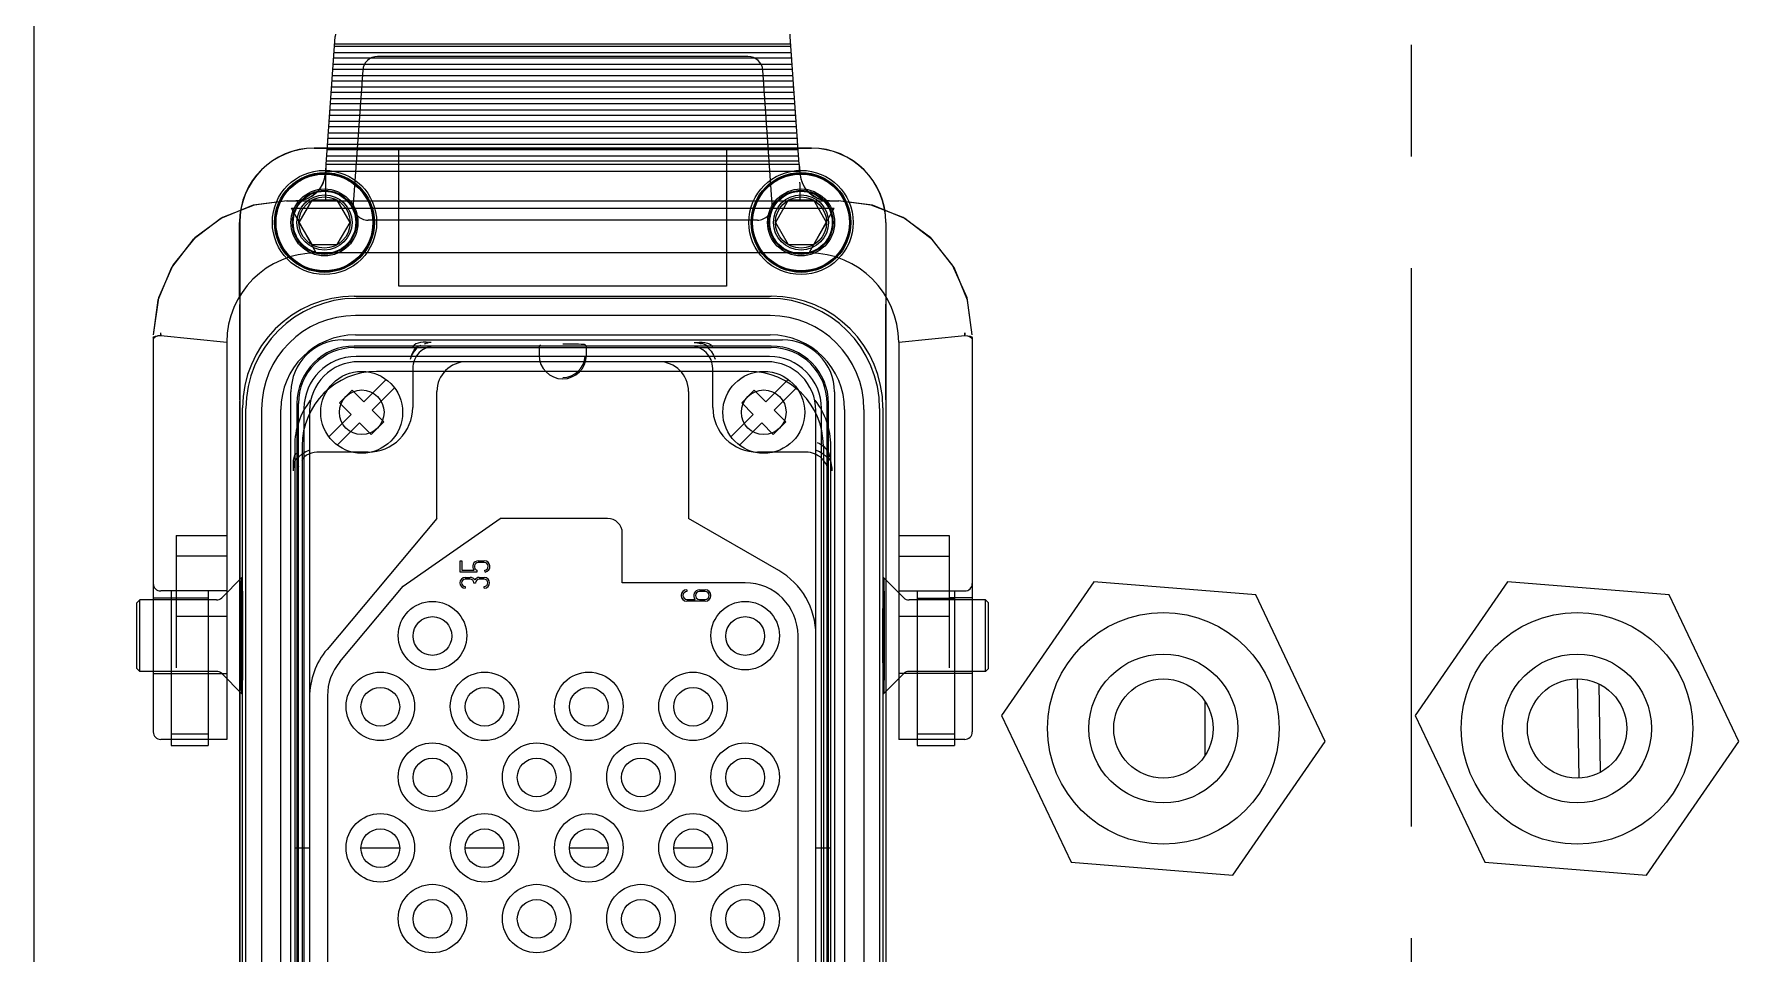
# Model space of a CAD drawing. Header units: millimetres. Extents: x 5828 to 6704, y 123 to 421.
# Drawn here: x 6352.32 to 6358.04, y 226.51 to 229.6 of the extents above; entities that cross this region are included whole.
import ezdxf

# ---------------------------------------------------------------- set-up
doc = ezdxf.new("R2010")
doc.units = ezdxf.units.MM
doc.linetypes.add('CENTER', pattern=[0.6, 0.375, -0.075, 0.075, -0.075])
doc.layers.add('中心线', color=7, linetype='Continuous')
doc.layers.add('外形图', color=7, linetype='Continuous')

msp = doc.modelspace()

# ---------------------------------------------------------------- linework, layer by layer
at = {"layer": '中心线', "linetype": 'CENTER', "ltscale": 5}
msp.add_line((6356.9435, 220.9399), (6356.9435, 286.1022), dxfattribs=at)
at = {"layer": '外形图', "linetype": 'Continuous'}
for p, q in [((6352.3185, 221.8684), (6352.3185, 230.0185)), ((6353.3301, 229.6011), (6353.3294, 229.5935)), ((6353.2993, 229.163), (6353.3294, 229.5935)), ((6354.8621, 229.538), (6353.3249, 229.538)), ((6354.8607, 229.5589), (6353.3263, 229.5589)), ((6353.3276, 229.5681), (6354.8594, 229.5681)), ((6354.8877, 229.163), (6354.8576, 229.5935)), ((6354.8661, 229.4819), (6353.3209, 229.4819)), ((6354.8648, 229.4995), (6353.3222, 229.4995)), ((6354.8634, 229.5204), (6353.3236, 229.5204)), ((6354.7154, 229.526), (6353.4716, 229.526)), ((6354.8688, 229.4434), (6353.3182, 229.4434)), ((6354.8675, 229.461), (6353.3195, 229.461)), ((6353.4217, 229.4795), (6353.3902, 229.0294)), ((6354.7968, 229.0294), (6354.7653, 229.4795)), ((6354.8742, 229.3664), (6353.3128, 229.3664)), ((6354.8728, 229.384), (6353.3141, 229.384)), ((6354.8715, 229.4049), (6353.3155, 229.4049)), ((6354.8702, 229.4225), (6353.3168, 229.4225)), ((6354.8769, 229.3279), (6353.3101, 229.3279)), ((6354.8755, 229.3455), (6353.3115, 229.3455)), ((6354.8809, 229.2685), (6353.3061, 229.2685)), ((6354.8796, 229.2894), (6353.3074, 229.2894)), ((6354.8782, 229.307), (6353.3088, 229.307)), ((6353.2585, 229.2185), (6354.9285, 229.2185)), ((6354.9281, 229.218), (6353.2588, 229.218)), ((6354.885, 229.2124), (6353.302, 229.2124)), ((6354.8836, 229.23), (6353.3034, 229.23)), ((6354.8823, 229.2509), (6353.3047, 229.2509)), ((6353.5435, 228.755), (6353.5435, 229.2185)), ((6354.6435, 229.2185), (6354.6435, 228.755)), ((6353.2978, 229.141), (6353.2973, 229.134)), ((6353.2978, 229.141), (6353.2993, 229.163)), ((6353.2978, 229.141), (6354.8892, 229.141)), ((6353.2978, 229.041), (6353.2978, 229.141)), ((6354.8885, 229.163), (6353.2985, 229.163)), ((6353.2985, 229.163), (6353.2985, 229.141)), ((6354.8873, 229.1739), (6353.2997, 229.1739)), ((6354.8863, 229.1915), (6353.3007, 229.1915)), ((6354.8877, 229.163), (6354.8892, 229.141)), ((6354.8885, 229.141), (6354.8885, 229.163)), ((6354.8892, 229.141), (6354.8897, 229.134)), ((6353.1664, 229.041), (6355.0206, 229.041)), ((6353.2505, 229.0429), (6353.2075, 228.9685)), ((6353.3365, 229.0429), (6353.2505, 229.0429)), ((6353.3795, 228.9685), (6353.3365, 229.0429)), ((6354.8505, 229.0429), (6354.8075, 228.9685)), ((6354.9365, 229.0429), (6354.8505, 229.0429)), ((6354.9795, 228.9685), (6354.9365, 229.0429)), ((6353.0085, 228.712), (6353.0085, 228.9685)), ((6353.009, 228.9681), (6353.009, 223.8188)), ((6353.2657, 228.866), (6353.1823, 229.016)), ((6353.1824, 229.016), (6355.0047, 229.016)), ((6353.2075, 228.9685), (6353.2505, 228.894)), ((6353.3365, 228.894), (6353.3795, 228.9685)), ((6354.7469, 228.976), (6353.4401, 228.976)), ((6354.8075, 228.9685), (6354.8505, 228.894)), ((6354.9214, 228.866), (6355.0047, 229.016)), ((6354.9365, 228.894), (6354.9795, 228.9685)), ((6355.178, 228.968), (6355.178, 223.8189)), ((6355.1785, 228.9685), (6355.1785, 228.712)), ((6353.2505, 228.894), (6353.3365, 228.894)), ((6354.9214, 228.866), (6353.2656, 228.866)), ((6354.8505, 228.894), (6354.9365, 228.894)), ((6354.6435, 228.755), (6353.5435, 228.755)), ((6353.0085, 228.6931), (6353.0085, 228.3725)), ((6353.3934, 228.721), (6354.7936, 228.721)), ((6354.7873, 228.7135), (6353.3997, 228.7135)), ((6355.1785, 228.3725), (6355.1785, 228.6938)), ((6354.7898, 228.656), (6353.3972, 228.656)), ((6352.7185, 228.5812), (6352.7185, 227.2577)), ((6352.7435, 228.5884), (6352.7436, 228.5981)), ((6352.7435, 228.5884), (6352.9656, 228.566)), ((6352.9656, 228.566), (6352.9656, 227.2327)), ((6353.3559, 228.5745), (6354.8311, 228.5745)), ((6353.3972, 228.591), (6354.7898, 228.591)), ((6355.2214, 228.566), (6355.4435, 228.5884)), ((6355.2214, 228.566), (6355.2214, 227.2327)), ((6355.4435, 228.5884), (6355.4434, 228.5981)), ((6355.4685, 228.5812), (6355.4685, 227.2577)), ((6354.7935, 228.5534), (6353.3935, 228.5534)), ((6353.3935, 228.5485), (6354.7935, 228.5485)), ((6354.7873, 228.5185), (6353.3997, 228.5185)), ((6354.0185, 228.558), (6354.014, 228.5535)), ((6354.014, 228.5535), (6354.014, 228.5229)), ((6354.173, 228.5535), (6354.1685, 228.558)), ((6354.173, 228.5229), (6354.173, 228.5535)), ((6354.7785, 228.501), (6353.4085, 228.501)), ((6354.7185, 228.4684), (6353.4685, 228.4684)), ((6353.5897, 228.4785), (6353.5897, 228.3472)), ((6354.5973, 228.3471), (6354.5973, 228.4785)), ((6353.181, 224.3873), (6353.181, 228.3995)), ((6353.3442, 228.3628), (6353.3867, 228.4052)), ((6353.3867, 228.4052), (6353.4256, 228.3663)), ((6353.4256, 228.3663), (6353.5005, 228.4413)), ((6353.5288, 228.413), (6353.4538, 228.338)), ((6353.671, 227.9747), (6353.671, 228.4009)), ((6354.516, 228.4009), (6354.516, 227.9747)), ((6354.6943, 228.3628), (6354.7367, 228.4052)), ((6354.7367, 228.4052), (6354.7756, 228.3663)), ((6354.7756, 228.3663), (6354.8506, 228.4413)), ((6354.8788, 228.413), (6354.8039, 228.338)), ((6355.006, 228.3995), (6355.006, 224.3873)), ((6353.0085, 228.3692), (6353.0085, 224.4177)), ((6353.0185, 226.4747), (6353.0185, 228.3459)), ((6353.0297, 224.4434), (6353.0297, 228.3434)), ((6353.0822, 228.3409), (6353.0822, 224.4459)), ((6353.1472, 224.4459), (6353.1472, 228.3409)), ((6353.201, 228.3609), (6353.201, 224.4259)), ((6353.206, 224.4259), (6353.206, 228.3609)), ((6353.2247, 228.3434), (6353.2247, 224.4434)), ((6353.2435, 228.3359), (6353.2435, 224.4509)), ((6353.3831, 228.3239), (6353.3442, 228.3628)), ((6353.4538, 228.338), (6353.4927, 228.2991)), ((6354.7332, 228.3239), (6354.6943, 228.3628)), ((6354.8039, 228.338), (6354.8428, 228.2991)), ((6354.9435, 224.4509), (6354.9435, 228.3359)), ((6354.9623, 224.4434), (6354.9623, 228.3434)), ((6354.981, 224.4259), (6354.981, 228.3609)), ((6354.986, 224.4259), (6354.986, 228.3609)), ((6355.0398, 228.3409), (6355.0398, 224.4459)), ((6355.1048, 228.3409), (6355.1048, 224.4459)), ((6355.1573, 228.3434), (6355.1573, 224.4434)), ((6355.1685, 228.3459), (6355.1685, 224.4409)), ((6355.1785, 228.3692), (6355.1785, 224.4177)), ((6353.3082, 228.2489), (6353.3831, 228.3239)), ((6353.4114, 228.2956), (6353.3364, 228.2206)), ((6353.4503, 228.2567), (6353.4114, 228.2956)), ((6353.4927, 228.2991), (6353.4503, 228.2567)), ((6354.6582, 228.2489), (6354.7332, 228.3239)), ((6354.7614, 228.2956), (6354.6865, 228.2206)), ((6354.8003, 228.2567), (6354.7614, 228.2956)), ((6354.8428, 228.2991), (6354.8003, 228.2567)), ((6353.1935, 228.2184), (6353.1935, 224.5684)), ((6353.2185, 228.2184), (6353.2185, 224.5684)), ((6353.4398, 228.1972), (6353.276, 228.1972)), ((6354.911, 228.1972), (6354.7472, 228.1972)), ((6354.9685, 228.2184), (6354.9685, 224.5684)), ((6354.9935, 224.5684), (6354.9935, 228.2184)), ((6353.671, 227.9747), (6353.302, 227.5349)), ((6353.5582, 227.7469), (6353.8835, 227.9747)), ((6354.2435, 227.9747), (6353.8835, 227.9747)), ((6354.8185, 227.8), (6354.516, 227.9747)), ((6352.7956, 227.9169), (6352.9656, 227.9169)), ((6352.7956, 227.9169), (6352.7956, 227.4728)), ((6354.2935, 227.7584), (6354.2935, 227.9247)), ((6355.2214, 227.9169), (6355.3914, 227.9169)), ((6355.3914, 227.9169), (6355.3914, 227.4728)), ((6352.9656, 227.848), (6352.7956, 227.848)), ((6353.749, 227.8323), (6353.755, 227.8323)), ((6353.749, 227.7943), (6353.749, 227.8323)), ((6353.755, 227.8323), (6353.755, 227.8003)), ((6353.81, 227.8323), (6353.83, 227.8323)), ((6353.83, 227.8263), (6353.81, 227.8263)), ((6355.2214, 227.848), (6355.3914, 227.848)), ((6352.9485, 227.7083), (6353.0161, 227.7759)), ((6353.8053, 227.7943), (6353.749, 227.7943)), ((6353.755, 227.8003), (6353.7962, 227.8003)), ((6353.766, 227.7763), (6353.783, 227.7763)), ((6353.783, 227.7703), (6353.766, 227.7703)), ((6353.8053, 227.8012), (6353.8053, 227.7943)), ((6353.813, 227.7763), (6353.83, 227.7763)), ((6353.83, 227.7703), (6353.813, 227.7703)), ((6353.8333, 227.7946), (6353.8323, 227.8005)), ((6355.2385, 227.7083), (6355.1708, 227.7759)), ((6352.7185, 227.7084), (6352.7956, 227.7084)), ((6352.9656, 227.7309), (6352.7435, 227.7309)), ((6352.7783, 227.7309), (6352.7783, 227.236)), ((6352.9033, 227.707), (6352.7783, 227.707)), ((6352.9033, 227.731), (6352.9033, 227.7309)), ((6352.9033, 227.7309), (6352.9033, 227.236)), ((6353.345, 227.4929), (6353.5582, 227.7469)), ((6353.766, 227.7463), (6353.766, 227.7403)), ((6353.795, 227.7568), (6353.795, 227.7583)), ((6353.801, 227.7568), (6353.795, 227.7568)), ((6353.801, 227.7583), (6353.801, 227.7568)), ((6353.83, 227.7403), (6353.83, 227.7463)), ((6354.706, 227.7584), (6354.2935, 227.7584)), ((6354.5102, 227.7348), (6354.5102, 227.7288)), ((6354.5522, 227.7348), (6354.5722, 227.7348)), ((6354.5722, 227.7288), (6354.5522, 227.7288)), ((6355.2214, 227.7309), (6355.4435, 227.7309)), ((6355.2839, 227.7309), (6355.2839, 227.236)), ((6355.2839, 227.707), (6355.4089, 227.707)), ((6355.4685, 227.7084), (6355.3914, 227.7084)), ((6355.4089, 227.7309), (6355.4089, 227.236)), ((6355.8766, 227.762), (6355.5667, 227.3133)), ((6356.4201, 227.7179), (6355.8766, 227.762)), ((6356.6537, 227.2252), (6356.4201, 227.7179)), ((6357.2655, 227.762), (6356.9556, 227.3133)), ((6357.809, 227.7179), (6357.2655, 227.762)), ((6358.0426, 227.2252), (6357.809, 227.7179)), ((6352.6635, 227.6909), (6352.6735, 227.7009)), ((6352.6635, 227.4709), (6352.6635, 227.6909)), ((6352.9308, 227.7009), (6352.6735, 227.7009)), ((6352.6735, 227.4609), (6352.6735, 227.7009)), ((6354.5102, 227.7028), (6354.5383, 227.7028)), ((6354.5722, 227.6968), (6354.5102, 227.6968)), ((6354.5522, 227.7028), (6354.5722, 227.7028)), ((6355.5135, 227.7009), (6355.2562, 227.7009)), ((6355.5235, 227.6909), (6355.5135, 227.7009)), ((6355.5135, 227.4609), (6355.5135, 227.7009)), ((6355.5235, 227.4709), (6355.5235, 227.6909)), ((6352.9656, 227.6455), (6352.7956, 227.6455)), ((6355.3914, 227.6455), (6355.2214, 227.6455)), ((6354.8835, 225.2059), (6354.8835, 227.5809)), ((6352.6635, 227.4709), (6352.6735, 227.4609)), ((6352.9308, 227.4609), (6352.6735, 227.4609)), ((6352.7185, 227.4534), (6352.9656, 227.4534)), ((6352.9485, 227.4536), (6353.0161, 227.3859)), ((6355.2385, 227.4536), (6355.1708, 227.3859)), ((6355.4685, 227.4534), (6355.2214, 227.4534)), ((6355.5135, 227.4609), (6355.2562, 227.4609)), ((6355.5235, 227.4709), (6355.5135, 227.4609)), ((6357.4993, 227.4359), (6357.505, 227.1028)), ((6353.3035, 227.3788), (6353.3035, 225.4081)), ((6357.5781, 227.1226), (6357.5729, 227.4187)), ((6355.5667, 227.3133), (6355.8003, 226.8206)), ((6356.2491, 227.3614), (6356.2491, 227.1772)), ((6356.9556, 227.3133), (6357.1892, 226.8206)), ((6352.7783, 227.2507), (6352.9033, 227.2507)), ((6355.2839, 227.2507), (6355.4089, 227.2507)), ((6352.9656, 227.2327), (6352.7435, 227.2327)), ((6352.7783, 227.2361), (6352.7783, 227.2121)), ((6352.7783, 227.2121), (6352.9033, 227.2121)), ((6352.9033, 227.2361), (6352.9033, 227.2121)), ((6355.4435, 227.2327), (6355.2214, 227.2327)), ((6355.2839, 227.2361), (6355.2839, 227.2121)), ((6355.2839, 227.2121), (6355.4089, 227.2121)), ((6355.4089, 227.2361), (6355.4089, 227.2121)), ((6356.3438, 226.7766), (6356.6537, 227.2252)), ((6357.7327, 226.7766), (6358.0426, 227.2252)), ((6353.1935, 226.8684), (6353.2435, 226.8684)), ((6353.416, 226.8684), (6353.546, 226.8684)), ((6353.766, 226.8684), (6353.896, 226.8684)), ((6354.116, 226.8684), (6354.246, 226.8684)), ((6354.466, 226.8684), (6354.596, 226.8684)), ((6354.9435, 226.8684), (6354.9935, 226.8684)), ((6355.8003, 226.8206), (6356.3438, 226.7766)), ((6357.1892, 226.8206), (6357.7327, 226.7766))]:
    msp.add_line(p, q, dxfattribs=at)
for points in [[(6354.8576, 229.5935), (6354.8573, 229.5961), (6354.8573, 229.5987), (6354.8569, 229.6011)], [(6353.2977, 229.1393), (6353.2964, 229.1297), (6353.2944, 229.1202), (6353.2918, 229.111), (6353.2885, 229.1021), (6353.2845, 229.0936), (6353.2797, 229.0856), (6353.2744, 229.0781), (6353.2685, 229.0713), (6353.2622, 229.0653), (6353.2556, 229.0601), (6353.2488, 229.0555), (6353.2419, 229.0516), (6353.2348, 229.0484), (6353.2276, 229.0458), (6353.2205, 229.0438), (6353.2136, 229.0424), (6353.207, 229.0415), (6353.201, 229.041), (6353.1976, 229.041)], [(6354.9891, 229.041), (6354.9853, 229.0411), (6354.9784, 229.0416), (6354.9707, 229.0429), (6354.9624, 229.0449), (6354.9539, 229.0477), (6354.9453, 229.0516), (6354.9368, 229.0564), (6354.9285, 229.0623), (6354.9206, 229.0693), (6354.9133, 229.0773), (6354.9067, 229.0864), (6354.9012, 229.0963), (6354.8967, 229.1067), (6354.8935, 229.1168), (6354.8913, 229.1262), (6354.8897, 229.1357)], [(6353.1685, 229.041), (6353.0539, 229.0261), (6352.9454, 228.9817), (6352.8515, 228.9104), (6352.7793, 228.8169), (6352.734, 228.708), (6352.7185, 228.5909)], [(6353.1685, 229.041), (6353.0577, 229.0271), (6352.9509, 228.9849), (6352.8577, 228.9164), (6352.7843, 228.8253), (6352.7361, 228.7157), (6352.7185, 228.5909)], [(6355.4685, 228.5909), (6355.4509, 228.7157), (6355.4027, 228.8253), (6355.3293, 228.9164), (6355.2361, 228.9849), (6355.1293, 229.0271), (6355.0185, 229.041)], [(6355.4685, 228.5909), (6355.453, 228.708), (6355.4076, 228.8169), (6355.3355, 228.9104), (6355.2416, 228.9817), (6355.1331, 229.0261), (6355.0185, 229.041)], [(6352.7435, 228.5884), (6352.734, 228.5874), (6352.7258, 228.5845), (6352.7204, 228.5802), (6352.7185, 228.5752)], [(6352.7185, 228.5812), (6352.7204, 228.584), (6352.7258, 228.5863), (6352.7339, 228.5879), (6352.7435, 228.5884)], [(6352.7432, 228.5982), (6352.7433, 228.5949), (6352.7438, 228.5917), (6352.7443, 228.5883)], [(6355.4438, 228.5982), (6355.4437, 228.5949), (6355.4432, 228.5917), (6355.4427, 228.5883)], [(6355.4435, 228.5884), (6355.4531, 228.5879), (6355.4612, 228.5863), (6355.4666, 228.584), (6355.4685, 228.5812)], [(6355.4435, 228.5884), (6355.4529, 228.5874), (6355.4612, 228.5845), (6355.4666, 228.5802), (6355.4685, 228.5752)], [(6353.582, 228.5092), (6353.5872, 228.5228), (6353.5947, 228.5353), (6353.604, 228.5457)], [(6353.6294, 228.5614), (6353.6323, 228.5624), (6353.6352, 228.5633), (6353.6383, 228.5641), (6353.6413, 228.5647)], [(6354.5454, 228.5648), (6354.5487, 228.5641), (6354.552, 228.5633), (6354.5552, 228.5623), (6354.5583, 228.5612)], [(6354.582, 228.5465), (6354.5917, 228.5359), (6354.5996, 228.5232), (6354.605, 228.5092)], [(6353.2077, 228.1811), (6353.2184, 228.1912), (6353.2314, 228.1994), (6353.2458, 228.205)], [(6354.9412, 228.205), (6354.9551, 228.1997), (6354.9677, 228.1919), (6354.9782, 228.1824)], [(6353.1901, 228.1443), (6353.1908, 228.1483), (6353.1918, 228.1522), (6353.193, 228.156), (6353.1944, 228.1598)], [(6354.9929, 228.1589), (6354.9942, 228.1555), (6354.9953, 228.1519), (6354.9962, 228.1483), (6354.9969, 228.1446)]]:
    msp.add_lwpolyline(points, dxfattribs=at)
for centre, radius in [((6353.2935, 228.9685), 0.175), ((6354.8935, 228.9685), 0.175), ((6353.2935, 228.9685), 0.1675), ((6353.2935, 228.9685), 0.165), ((6353.2935, 228.9685), 0.1626), ((6353.2935, 228.9685), 0.1125), ((6354.8935, 228.9685), 0.1675), ((6354.8935, 228.9685), 0.165), ((6354.8935, 228.9685), 0.1626), ((6354.8935, 228.9685), 0.1125), ((6353.2935, 228.9685), 0.1075), ((6353.2935, 228.9685), 0.105), ((6353.2935, 228.9685), 0.0925), ((6353.2935, 228.9685), 0.086), ((6354.8935, 228.9685), 0.1075), ((6354.8935, 228.9685), 0.105), ((6354.8935, 228.9685), 0.0925), ((6354.8935, 228.9685), 0.086), ((6353.4185, 228.3309), 0.1375), ((6354.7685, 228.3309), 0.1375), ((6353.4185, 228.3309), 0.075), ((6354.7685, 228.3309), 0.075), ((6353.656, 227.5809), 0.115), ((6354.706, 227.5809), 0.115), ((6356.1102, 227.2693), 0.3889), ((6357.4991, 227.2693), 0.3889), ((6353.656, 227.5797), 0.065), ((6354.706, 227.5797), 0.065), ((6356.1102, 227.2693), 0.25), ((6357.4991, 227.2693), 0.25), ((6353.481, 227.3434), 0.115), ((6353.831, 227.3434), 0.115), ((6354.181, 227.3434), 0.115), ((6354.531, 227.3434), 0.115), ((6356.1102, 227.2693), 0.1667), ((6357.4991, 227.2693), 0.1667), ((6353.481, 227.3422), 0.065), ((6353.831, 227.3422), 0.065), ((6354.181, 227.3422), 0.065), ((6354.531, 227.3422), 0.065), ((6353.656, 227.1059), 0.115), ((6354.006, 227.1059), 0.115), ((6354.356, 227.1059), 0.115), ((6354.706, 227.1059), 0.115), ((6353.656, 227.1047), 0.065), ((6354.006, 227.1047), 0.065), ((6354.356, 227.1047), 0.065), ((6354.706, 227.1047), 0.065), ((6353.481, 226.8684), 0.115), ((6353.831, 226.8684), 0.115), ((6354.181, 226.8684), 0.115), ((6354.531, 226.8684), 0.115), ((6353.481, 226.8672), 0.065), ((6353.831, 226.8672), 0.065), ((6354.181, 226.8672), 0.065), ((6354.531, 226.8672), 0.065), ((6353.656, 226.6309), 0.115), ((6354.006, 226.6309), 0.115), ((6354.356, 226.6309), 0.115), ((6354.706, 226.6309), 0.115), ((6353.656, 226.6297), 0.065), ((6354.006, 226.6297), 0.065), ((6354.356, 226.6297), 0.065), ((6354.706, 226.6297), 0.065)]:
    msp.add_circle(centre, radius, dxfattribs=at)
for centre, radius, start, end in [((6353.4716, 229.476), 0.05, 90, 176), ((6354.7154, 229.476), 0.05, 4, 90), ((6353.2585, 228.9685), 0.25, 90, 180), ((6353.259, 228.968), 0.25, 90, 180), ((6354.928, 228.968), 0.25, 0, 90), ((6354.9285, 228.9685), 0.25, 0, 90), ((6353.1975, 229.141), 0.1, 270, 356), ((6354.6355, 229.0722), 0.2557, 352.9747, 7.0253), ((6354.9895, 229.141), 0.1, 184, 270), ((6353.4401, 229.026), 0.05, 176, 270), ((6354.7469, 229.026), 0.05, 270, 4), ((6353.2656, 228.566), 0.3, 90, 180), ((6354.9214, 228.566), 0.3, 0, 90), ((6353.3997, 228.3434), 0.37, 90, 180), ((6354.7873, 228.3434), 0.37, 0, 90), ((6353.3972, 228.3409), 0.315, 90, 180), ((6354.7898, 228.3409), 0.315, 0, 90), ((6353.3972, 228.3409), 0.25, 90, 180), ((6354.7898, 228.3409), 0.25, 0, 90), ((6353.3935, 228.3609), 0.1925, 90, 180), ((6353.3935, 228.3609), 0.1875, 90, 180), ((6353.3997, 228.3434), 0.175, 90, 180), ((6354.0935, 228.5229), 0.0795, 180, 0), ((6354.0935, 228.5229), 0.075, 270, 357.4016), ((6354.7873, 228.3434), 0.175, 0, 90), ((6354.7935, 228.3609), 0.1925, 0, 90), ((6354.7935, 228.3609), 0.1875, 0, 90), ((6353.4685, 228.2184), 0.25, 90, 180), ((6353.4085, 228.3359), 0.165, 90, 180), ((6353.771, 228.4009), 0.1, 90, 180), ((6354.416, 228.4009), 0.1, 0, 90), ((6354.7185, 228.2184), 0.25, 0, 90), ((6354.7785, 228.3359), 0.165, 0, 90), ((6353.4435, 228.2184), 0.25, 142.3118, 180), ((6353.4398, 228.3471), 0.1499, 269.9892, 0.0108), ((6354.7472, 228.3471), 0.1499, 179.9956, 270.0109), ((6354.7435, 228.2184), 0.25, 0, 37.688), ((6354.2435, 227.9247), 0.05, 0, 90), ((6353.81, 227.8133), 0.019, 90, 223.1736), ((6353.81, 227.8133), 0.013, 90.0142, 248.6984), ((6353.83, 227.8133), 0.019, 280, 90), ((6353.83, 227.8133), 0.013, 280, 90), ((6353.766, 227.7583), 0.018, 90, 270), ((6353.766, 227.7583), 0.012, 90, 270), ((6353.783, 227.7583), 0.018, 33.5573, 90), ((6353.783, 227.7583), 0.012, 0, 90), ((6353.813, 227.7583), 0.018, 90, 146.4427), ((6353.813, 227.7583), 0.012, 90, 180), ((6353.83, 227.7583), 0.018, 270, 90), ((6353.83, 227.7583), 0.012, 270, 90), ((6354.6935, 227.5835), 0.25, 0, 60), ((6352.7435, 227.7559), 0.025, 180.0044, 270), ((6352.9308, 227.7259), 0.025, 270, 315), ((6354.5102, 227.7158), 0.019, 90, 270), ((6354.5102, 227.7158), 0.013, 90, 270), ((6354.5522, 227.7158), 0.019, 90, 223.1736), ((6354.5522, 227.7158), 0.013, 90, 270), ((6354.5722, 227.7158), 0.019, 270, 90), ((6354.5722, 227.7158), 0.013, 270, 90), ((6354.706, 227.5809), 0.1775, 0, 90), ((6355.2562, 227.7259), 0.025, 225, 270), ((6355.4435, 227.7559), 0.025, 270, 359.9956), ((6353.4935, 227.3742), 0.25, 140, 180), ((6353.481, 227.3788), 0.1775, 140, 180), ((6352.9308, 227.4359), 0.025, 45, 90), ((6355.2562, 227.4359), 0.025, 90, 135), ((6352.7435, 227.2577), 0.025, 179.9996, 270), ((6355.4435, 227.2577), 0.025, 270, 0.0013)]:
    msp.add_arc(centre, radius, start, end, dxfattribs=at)
for centre, major_axis, ratio, start_param, end_param in [((6353.3935, 228.3458), (-0.1483, 0.3446), 0.999594, -0.406197, 1.164304), ((6354.7935, 228.3458), (-0.1483, -0.3446), 0.999594, 8.260474, 9.830975), ((6353.356, 228.3994), (-0.1207, 0.1268), 0.999347, -0.760349, 0.809795), ((6354.831, 228.3994), (0.1207, 0.1268), 0.999347, -0.809795, 0.760349), ((6353.6648, 228.4784), (0.0531, -0.0531), 0.999315, 8.639722, 9.424778), ((6354.0935, 228.5579), (0.075, 0), 0.026186, 0.02618, 1.570796), ((6354.5222, 228.4784), (0.0531, 0.0531), 0.999315, -0.785056, 0.785056), ((6354.911, 228.1222), (-0.0517, -0.0544), 0.999347, 2.331798, 3.141593), ((6353.276, 228.1222), (-0.0517, 0.0544), 0.999347, 0.442645, 0.809795)]:
    msp.add_ellipse(centre, major_axis=major_axis, ratio=ratio, start_param=start_param, end_param=end_param, dxfattribs=at)
for centre in [(6353.0162, 227.5809), (6355.1708, 227.5809)]:
    msp.add_ellipse(centre, major_axis=(0, 0.195), ratio=0.011268, dxfattribs=at)
for points in [[(6353.2935, 228.8035), (6353.265, 228.8036), (6353.2071, 228.8188), (6353.1442, 228.8818), (6353.1208, 228.9678), (6353.1436, 229.0541), (6353.2064, 229.1179), (6353.2648, 229.1333), (6353.2935, 229.1335)], [(6353.2935, 229.1335), (6353.322, 229.1333), (6353.3799, 229.1181), (6353.4428, 229.0551), (6353.4662, 228.9692), (6353.4434, 228.8828), (6353.3805, 228.819), (6353.3222, 228.8036), (6353.2935, 228.8035)], [(6354.8935, 228.8035), (6354.865, 228.8036), (6354.8071, 228.8188), (6354.7442, 228.8818), (6354.7208, 228.9678), (6354.7436, 229.0541), (6354.8065, 229.1179), (6354.8648, 229.1333), (6354.8935, 229.1335)], [(6354.8935, 229.1335), (6354.922, 229.1333), (6354.9799, 229.1181), (6355.0428, 229.0551), (6355.0662, 228.9692), (6355.0434, 228.8828), (6354.9805, 228.819), (6354.9222, 228.8036), (6354.8935, 228.8035)]]:
    msp.add_open_spline(points, degree=3, knots=[0, 0, 0, 0, 0.166956, 0.332393, 0.498757, 0.665095, 0.831934, 1, 1, 1, 1], dxfattribs=at)
for points in [[(6353.6522, 228.5659), (6353.631, 228.5656), (6353.5982, 228.5698), (6353.5905, 228.55)], [(6354.5347, 228.5659), (6354.556, 228.5656), (6354.5888, 228.5698), (6354.5966, 228.55)], [(6354.5347, 228.5659), (6354.5515, 228.5654), (6354.577, 228.5632), (6354.5815, 228.547)], [(6353.5819, 228.5092), (6353.5872, 228.5281), (6353.5981, 228.5553), (6353.6177, 228.5559)], [(6353.6117, 228.5315), (6353.5982, 228.518), (6353.5897, 228.4976), (6353.5897, 228.4785)], [(6354.9479, 228.2291), (6354.9678, 228.2214), (6354.9891, 228.2018), (6354.9894, 228.1806)], [(6353.1891, 228.1347), (6353.1894, 228.156), (6353.1852, 228.1888), (6353.205, 228.1966)], [(6353.1891, 228.1347), (6353.1896, 228.1515), (6353.1918, 228.1769), (6353.208, 228.1815)], [(6353.276, 228.1972), (6353.2543, 228.1972), (6353.2251, 228.1892), (6353.2173, 228.169)], [(6354.9627, 228.1765), (6354.9493, 228.1893), (6354.9296, 228.1972), (6354.911, 228.1972)], [(6354.9979, 228.1347), (6354.9974, 228.1515), (6354.9952, 228.1769), (6354.979, 228.1815)]]:
    msp.add_open_spline(points, degree=3, dxfattribs=at)

doc.saveas('drawing.dxf')
